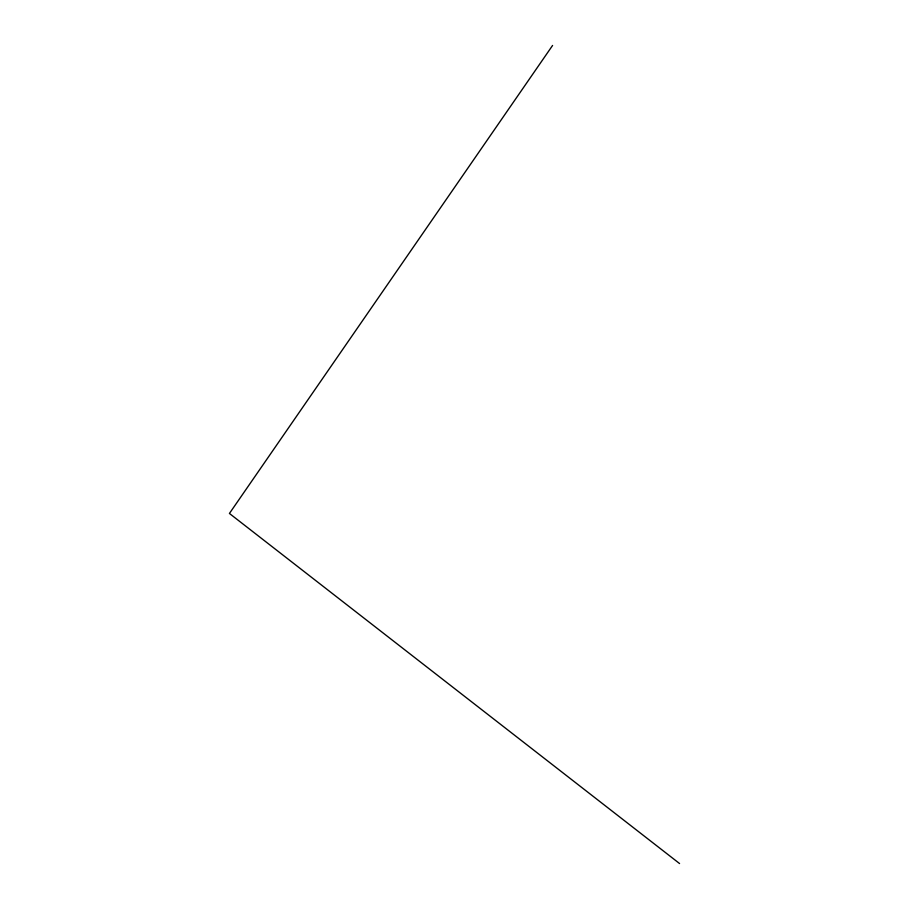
<?xml version="1.0" encoding="UTF-8"?>
<svg xmlns="http://www.w3.org/2000/svg" width="909" height="909" viewBox="0 0 909 909"><rect width="100%" height="100%" fill="white"/><g stroke="black" fill="none" stroke-linecap="round" stroke-linejoin="round"><path stroke-width="1.36" d="M552.581 45.45L229.432 513.46L679.568 863.55"/></g></svg>
